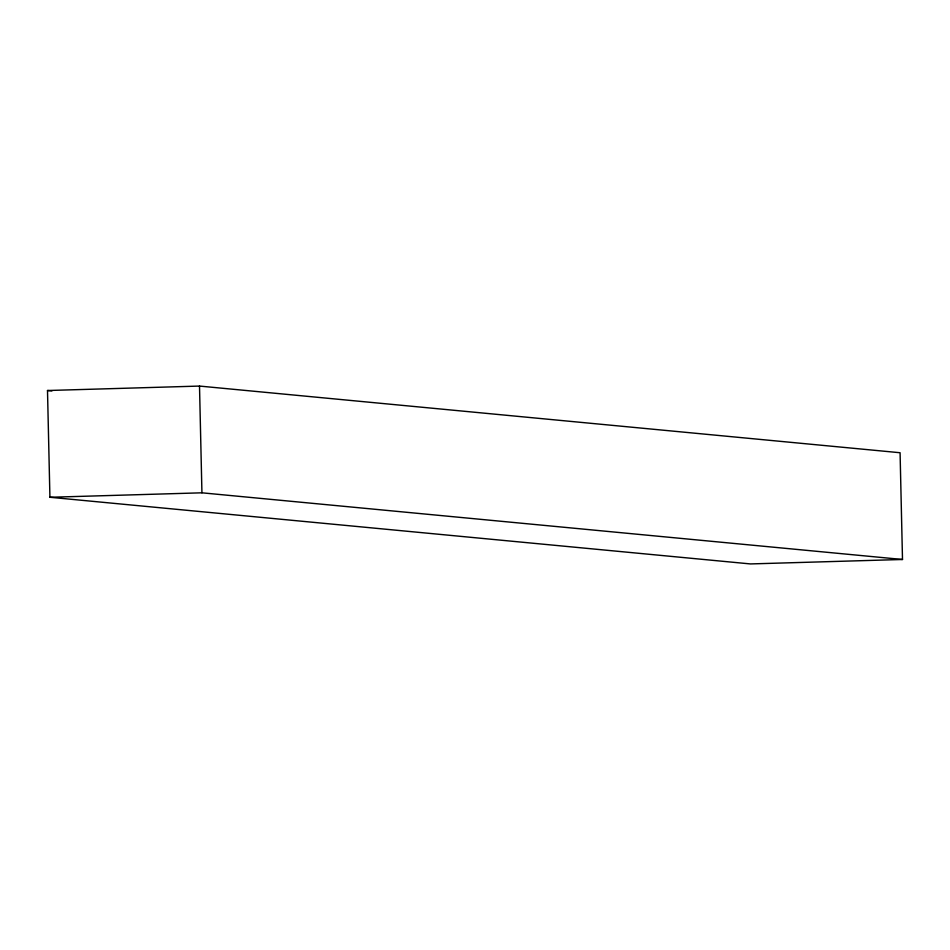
<?xml version="1.0" encoding="UTF-8"?>
<svg xmlns="http://www.w3.org/2000/svg" width="950" height="950" viewBox="0 0 950 950"><rect width="100%" height="100%" fill="white"/><g stroke="black" fill="none" stroke-linecap="round" stroke-linejoin="round"><path stroke-width="1.43" d="M47.5 390.521L199.512 386.068L900.078 452.734L902.5 559.479L750.488 563.932L49.922 497.266L47.5 390.521L51.929 390.937M49.922 497.266L201.934 492.812L902.5 559.479M199.512 386.068L201.934 492.812"/></g></svg>
